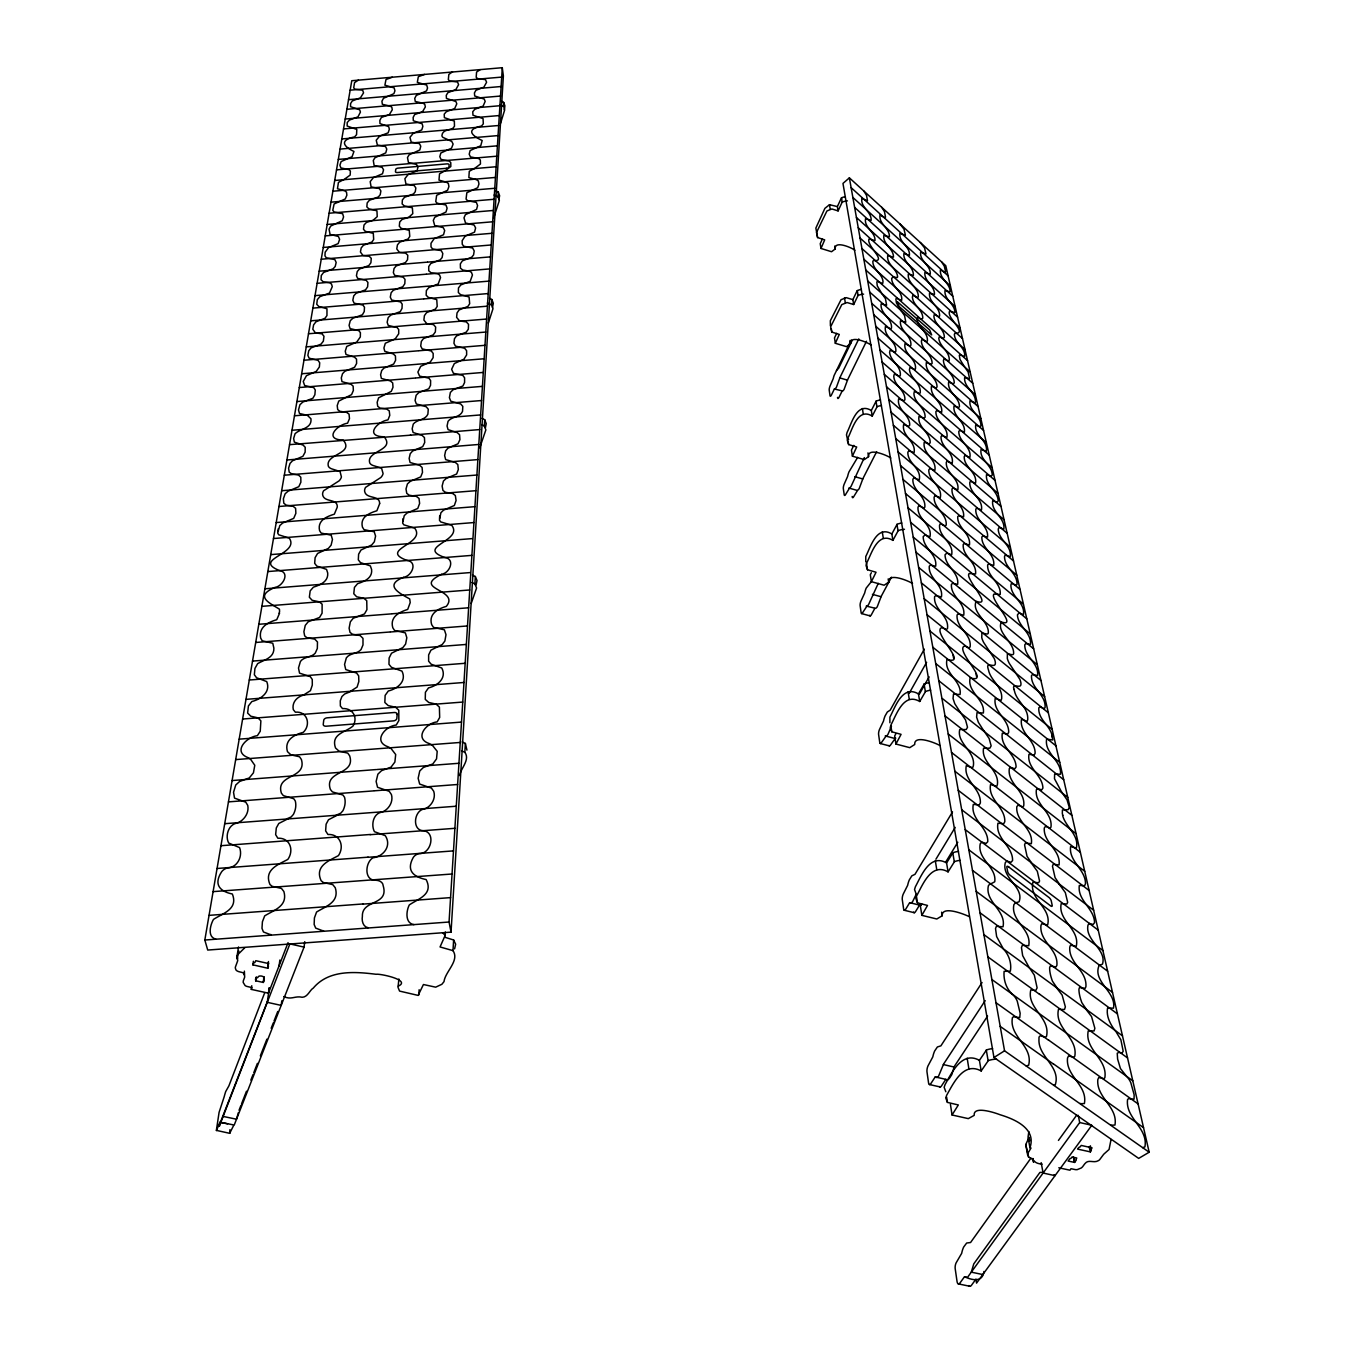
<?xml version="1.0" encoding="UTF-8"?>
<svg xmlns="http://www.w3.org/2000/svg" width="1354" height="1354" viewBox="0 0 1354 1354"><rect width="100%" height="100%" fill="white"/><g stroke="black" fill="none" stroke-linecap="round" stroke-linejoin="round"><path stroke-width="1.5" d="M402.747 521.578L402.984 518.751M398.888 978.976L398.025 987.371L399.582 991.094L418.132 995.41L423.43 984.527L435.683 987.168L441.878 984.29L444.027 981.599C445.094 971.732 459.869 960.68 452.981 950.643L453.624 939.998L444.586 937.171M459.514 775.588C460.749 768.31 470.38 759.746 464.828 752.299L465.37 743.448L462.154 741.924M471.209 603.461L476.591 587.991L474.899 583.98L475.339 576.516L472.411 575.044M479.722 447.852L485.866 429.878L484.343 426.019L484.715 419.757L482.024 418.318M488.337 323.081L492.991 308.678L491.57 304.955L491.891 299.539L489.403 298.151M493.601 218.079L499.355 200.443L498.035 196.855L498.306 192.133L495.987 190.796M500.54 123.4L504.653 110.029L503.671 102.413L501.488 101.11M451.034 932.144L503.383 75.926L502.283 67.7L351.769 80.715L204.826 940.031L207.721 950.051L451.034 932.144L449.054 922.023L502.283 67.7M452.981 950.643L440.05 946.954L445.111 935.529L445.331 931.975M418.758 995.072L419.148 989.723M439.695 515.806L439.525 518.65M277.892 531.547L278.315 528.703M845.37 196.685L844.101 196.939A16.045 13.912 -13.1 0 0 841.562 197.786L842.154 202.169L838.109 210.902L831.881 208.973L826.922 210.97L816.513 232.448L817.613 237.576L824.688 239.861L820.998 248.459L831.542 251.726L835.249 248.95C834.098 240.217 851.327 247.41 854.882 250.253M861.381 289.401L860.044 289.671A17.027 14.369 -11.8 0 0 857.353 290.551L858.03 295.494L853.68 304.515L847.062 302.534L841.799 304.599L830.645 326.788L831.796 332.068L839.294 334.421L835.333 343.29L846.521 346.658L850.464 343.781C849.94 334.743 867.135 342.223 871.282 345.101M379.645 503.383C379.628 494.87 366.46 499.321 364.7 491.604A15.165 8.699 -10.3 0 1 365.58 487.372L380.796 477.522A15.063 8.564 -10.4 0 0 383.08 473.528L381.557 468.162L373.095 465.505A10.409 5.873 -10.1 0 1 369.76 462.966C365.885 450.628 395.436 450.594 384.265 436.953A1.828 1.015 -10 0 0 383.639 436.767C364.311 436.293 377.089 421.568 387.972 419.892L389.766 415.356L389.241 410.871L386.702 409.077L379.966 408.028L377.715 406.302L377.157 402.341L378.595 397.839L391.289 391.374L392.998 387.261L392.677 382.894L390.443 380.982L381.371 378.409L380.592 374.736L381.71 370.522L383.893 368.153L393.675 364.04L395.605 360.249L395.419 355.882L393.286 353.936L384.739 351.278L383.927 347.995L385.315 343.256L395.233 338.872L398.702 333.778L398.702 329.53L396.993 327.448L388.243 325.451L387.142 322.235L388.209 317.547L390.747 315.127L400.276 311.623L402.02 308.39L402.172 304.108L400.547 301.942L391.628 300.029L390.29 297.135L391.137 292.735L393.337 290.247L402.832 286.726L404.812 283.714L405.032 279.415L403.289 277.282L394.573 275.268L393.354 272.645L394.048 268.481L396.147 265.976L405.489 262.507L407.537 259.714L407.808 255.263L405.675 253.181L399.362 252.335L396.773 248.967L397.433 244.905L399.599 242.248L408.096 238.981L409.771 236.425L409.263 230.366L401.207 228.335L399.295 226.253L399.718 222.022L402.087 219.433L408.705 217.3L412.801 213.644L412.361 207.805L404.186 205.808L402.138 203.929L402.375 199.952L404.491 197.329L413.478 193.944L415.255 191.743L415.847 188.003L414.29 185.583L405.929 183.924L404.88 178.694L407.96 174.734L417.066 170.807L418.014 166.83L416.524 164.443L408.468 162.615L407.486 157.589L409.026 154.915L419.825 149.955L420.755 146.215L419.452 143.626L411.227 142.119L409.957 137.346L413.292 133.251L421.754 129.95L422.854 126.362L422.16 123.789L413.325 120.726L413.139 117.476L414.595 114.616L422.533 111.705L425.342 106.949L424.817 104.41L423.125 103.259L415.255 101.482L414.747 98.385L416.253 95.457L426.578 90.853L427.542 87.993L426.713 85.082L417.337 82.357L418.318 76.721L424.547 74.419M1042.106 1164.118C1033.136 1163.323 1035.793 1160.31 1028.549 1157.01L1027.906 1153.236L1031.037 1148.023L1029.954 1147.769L1028.024 1137.123L1028.854 1131.521M881.437 405.489L879.998 405.777A18.262 14.86 -10.6 0 0 877.104 406.674L872.247 416.101C857.708 407.148 852.445 429.235 847.959 437.951L847.333 440.507L848.67 444.586L856.693 447.006L852.411 456.163L864.343 459.615L868.557 456.653C867.559 447.175 886.667 455.096 890.814 457.99M1029.954 1147.769C1036.572 1128.627 1014.958 1119.25 1000.047 1114.731C994.936 1112.717 972.967 1105.423 974.22 1115.357L968.296 1118.624L952.048 1114.985L958.327 1104.966L947.411 1102.393L945.735 1097.959L946.717 1095.149C953.521 1083.217 963.608 1061.333 981.176 1070.963L988.352 1060.554A25.252 16.299 -7.3 0 1 992.397 1059.539L996.476 1059.048M466.944 750.116L465.37 743.448M904.472 529.296L901.307 529.719A19.582 15.317 -9.7 0 0 898.193 530.65L892.912 540.381C877.714 531.174 871.604 553.566 866.729 562.926L866.052 565.566L867.474 569.763L876.038 572.251L871.384 581.678L884.145 585.216L888.698 582.152C887.801 572.285 908.009 580.612 912.528 583.489M1027.686 1155.182L1025.773 1144.519L1028.854 1137.817M227.557 1123.803L219.94 1122.229L234.225 1125.039L304.058 947.106L304.752 941.673M281.801 1000.792L281.192 1005.396L267.28 1002.332L269.277 987.98M279.059 965.994L279.872 960.02M244.363 971.106L244.668 977.029A14.183 9.512 6 0 1 244.448 977.791L243.331 980.77A20.885 13.997 5.4 0 0 243.195 982.445L245.108 985.577A10.595 7.092 5.6 0 0 246.716 986.372L251.895 987.591L251.302 989.385L268.447 993.176L269.192 987.828M263.235 982.445L264.148 979.873A8.31 5.568 5.5 0 0 263.59 979.01C266.196 976.031 257.768 974.575 257.751 977.622A3.944 2.64 5.5 0 0 256.718 977.943L255.432 979.128L255.855 980.804L263.235 982.445L263.979 977.097M263.421 982.361L264.182 977.013M267.974 965.233L268.532 963.54L255.788 960.697L254.89 962.423A5.738 3.876 5.6 0 0 254.129 962.762L253.283 963.608A20.259 13.675 5.3 0 0 252.843 964.827L267.821 968.245A19.498 13.151 5.7 0 0 268.194 967.365L268.43 966.197A4.248 2.86 5.5 0 0 267.974 965.233L268.464 961.526M267.821 968.245L268.566 962.897M960.037 860.298L958.209 860.602A23.12 16.113 -8 0 0 954.502 861.601L948.071 871.874C931.281 862.261 922.751 884.67 916.743 895.705L915.879 898.464L917.47 902.864L927.507 905.437L921.854 915.355L936.799 918.994L942.215 915.761C941.589 905.301 963.98 914.018 969.362 916.692M255.652 980.685L256.177 977.131M255.855 980.804L256.38 977.249M229.926 1129.693L229.689 1133.315L233.514 1125.716M251.302 989.385L251.776 985.729M252.978 964.945L253.367 961.272M243.822 974.677C245.057 971.038 235.918 973.289 235.461 968.533A9.309 6.262 5.8 0 1 235.342 967.213L237.576 961.069A9.884 6.668 6.1 0 0 237.729 960.308L236.713 958.023L238.541 946.954M987.591 1016.075L954.282 1066.478L951.811 1074.585L949.103 1078.833M985.204 1000.64L943.62 1064.024L938.457 1076.413A11.323 4.299 -79 0 1 936.308 1077.446L935.208 1076.938L930.841 1083.606A4.451 1.676 -79.1 0 1 928.59 1083.149L926.965 1071.759A5.111 1.929 -79 0 1 928.489 1064.989L932.821 1056.848A11.323 4.282 -78.9 0 1 934.683 1050.958L937.391 1046.964L940.878 1045.863L982.056 982.547M878.255 583.354L868.625 604.476A8.936 2.81 -74.6 0 1 867.017 606L862.82 612.38A3.503 1.1 -74.7 0 1 861.161 612.922L860.112 605.577A4.045 1.269 -74.6 0 1 861.347 600.262L864.715 592.917A8.936 2.793 -74.5 0 1 866.205 588.093L870.893 582.203M891.474 577.176L881.268 596.234L877.223 606.829A8.919 2.843 -74.6 0 1 875.598 608.352L866.238 606.067M876.664 451.661L862.972 478.487L859.198 488.591A8.395 2.488 -73.7 0 1 857.708 490.182L853.815 496.495A3.283 0.982 -73.8 0 1 852.275 497.206L852.157 496.461M864.326 457.601L851.124 486.272A8.395 2.471 -73.8 0 1 849.652 487.88L845.776 494.21A3.283 0.965 -73.9 0 1 844.236 494.921L843.305 488.456A3.808 1.117 -73.8 0 1 844.49 483.496L847.621 476.422A8.412 2.454 -73.7 0 1 848.992 471.869L857.657 457.364M866.509 341.225L847.638 379.729L844.101 389.377A7.955 2.217 -73.2 0 1 842.713 391.018L834.369 389.004L831.458 394.979A3.114 0.863 -73.3 0 1 830.036 395.842L829.207 390.054A3.605 0.982 -73.2 0 1 830.307 385.399L833.252 378.578A7.989 2.2 -73.2 0 1 834.098 375.532L851.243 340.074M858.791 338.906L839.988 377.461L836.467 387.126A7.955 2.2 -73.2 0 1 835.079 388.767L834.419 389.004M1111.059 1139.425L1109.061 1149.478L1104.102 1153.896A9.038 5.585 -8.5 0 0 1103.527 1154.505L1099.617 1159.735A8.547 5.298 -8.3 0 1 1098.399 1160.632C1093.778 1163.509 1088.514 1158.973 1084.994 1163.577A12.981 8.006 -8.2 0 0 1084.469 1164.203L1082.591 1166.759A19.244 11.932 -7.9 0 1 1081.203 1168.011L1077.209 1169.636A9.732 6.025 -8 0 1 1075.465 1169.636L1071.014 1168.722L1069.948 1170.194L1058.777 1167.791M238.372 1112.649L236.51 1119.216L223.139 1116.424M891.474 726.269L887.869 734.579A9.546 3.199 -75.6 0 1 886.125 736.001L881.589 742.398A3.74 1.252 -75.7 0 1 879.778 742.703L878.577 734.325A4.316 1.439 -75.6 0 1 879.897 728.621L883.519 721.022A9.563 3.199 -75.5 0 1 885.11 715.894L887.344 712.001L890.204 710.139L924.325 649.141M504.179 109.725L504.907 105.866L503.671 102.413M498.864 199.715L499.626 195.721L498.306 192.133M916.167 894.368L912.596 901.679A10.392 3.724 -77.2 0 1 910.667 902.932L909.719 902.678L920.534 905.352A10.375 3.774 -77.2 0 0 921.092 905.217M492.501 307.409L493.313 303.262L491.891 299.539M983.935 1271.491C982.581 1282.712 972.172 1280.258 964.488 1276.737L959.986 1282.966A5.687 2.234 -81.5 0 1 957.092 1281.815L955.162 1268.444A4.874 1.913 -81.3 0 1 956.584 1262.063L961.678 1253.33A12.491 4.942 -81.2 0 1 963.693 1247L966.671 1243.023L970.564 1242.515L1030.919 1158.144M485.375 427.915L486.238 423.616L484.715 419.757M476.083 584.979L477.014 580.511L475.339 576.516M237.542 954.993L237.661 958.971M238.541 952.268L238.964 951.151M264.707 992.736L228.894 1085.874L225.695 1091.578A13.388 1.439 -76.4 0 0 224.121 1096.977L219.094 1112.311L216.369 1130.387L229.689 1133.315M268.447 993.176L288.063 942.638M454.589 948.883L455.655 944.195L453.624 939.998M239.032 1110.263L240.944 1105.389M241.571 1103.764L246.496 1091.206M250.845 1080.12L253.029 1074.568M253.757 1072.706L257.412 1063.364M260.34 1055.883L266.907 1039.161M271.172 1028.295L273.288 1022.896M273.999 1021.085L277.739 1011.506M279.567 613.193L276.741 619.692C268.21 622.265 258.445 627.004 260.662 638.056L262.236 640.797L272.763 643.235L273.88 648.16C274.151 658.061 264.233 659.736 257.649 663.629L254.941 668.436L254.349 674.749L256.583 677.762L266.738 681.587C271.003 692.216 260.763 699.29 251.844 701.541L248.408 705.959L247.63 713.067L250.795 716.215L257.92 717.84L260.882 720.836L260.239 731.245L257.345 735.713C246.885 736.745 232.431 751.335 247.613 757.478A20.276 13.049 -15.3 0 1 250.608 759.306L254.772 765.264L253.435 772.829L249.305 777.924L239.641 781.461L235.765 784.965L233.531 792.293L234.513 798.115L245.785 802.194L247.748 805.393C249.356 813.026 243.957 820.558 237.018 823.147M236.713 958.023L238.067 954.35L244.854 947.682M820.998 248.459L820.236 243.669L822.284 239.235M838.109 210.902L837.381 206.587L841.426 197.87M835.333 343.29L834.487 337.941L836.687 333.355M853.68 304.515L852.868 299.64L857.2 290.636M852.055 340.616L838.617 368.305L836.501 370.437M842.036 391.255L839.057 397.23A3.114 0.863 -73.3 0 1 837.635 398.076L837.517 397.399M852.411 456.163L851.446 450.087L853.832 445.364M872.247 416.101L871.316 410.516L876.156 401.106A18.211 14.843 -10.6 0 1 879.051 400.209L880.489 399.938M871.384 581.678L870.3 574.756L871.367 572.742M892.912 540.381L891.846 533.967L897.11 524.252A19.515 15.3 -9.7 0 1 900.207 523.321L901.747 523.033M874.802 608.42L871.384 614.733A3.503 1.117 -74.7 0 1 869.708 615.258M909.109 693.434L926.61 662.326M939.794 745.462C934.954 742.686 913.848 734.41 914.729 744.497L909.77 747.662L895.942 744.04L894.672 735.95L895.84 733.868M895.942 744.04L901.07 734.342L891.795 731.803L890.289 727.487L891.05 724.762C896.45 714.573 903.71 692.046 919.721 701.49L918.452 693.908L924.274 683.888A21.224 15.757 -8.8 0 1 927.659 682.924L929.335 682.619M895.773 738.167A9.546 3.233 -75.6 0 1 895.265 738.387L890.712 744.768A3.74 1.269 -75.7 0 1 889.003 745.479M919.332 694.162L929.132 676.865M919.721 701.49L925.561 691.454A21.309 15.774 -8.8 0 1 928.962 690.489L930.638 690.185M952.505 811.909L914.982 874.329L911.834 875.852L909.363 879.812A10.392 3.724 -77.1 0 0 907.654 885.313L903.677 893.217A4.705 1.676 -77.2 0 0 902.255 899.445L903.66 909.245A4.079 1.456 -77.3 0 0 905.674 909.262L909.651 902.678M935.919 859.231L955.196 827.396M919.518 905.098L915.524 911.665A4.062 1.472 -77.3 0 1 913.628 912.105M945.904 861.736L957.786 842.256M921.854 915.355L920.381 905.894L921.668 903.778M948.071 871.874L946.581 862.938L952.996 852.681A23.018 16.096 -8.1 0 1 956.669 851.683L958.497 851.378M948.274 1079.493A11.306 4.35 -79.1 0 1 946.937 1079.866L945.82 1079.358L941.436 1086.01A4.434 1.692 -79.2 0 1 939.541 1086.534M981.176 1070.963L979.416 1060.334L986.541 1049.909A25.134 16.282 -7.4 0 1 990.569 1048.893L992.567 1048.571M1091.138 1149.428L1092.069 1147.853L1081.254 1145.433L1080.137 1146.872A3.91 2.437 -8.2 0 0 1079.003 1147.397L1078.122 1148.327A17.89 11.103 -8.3 0 0 1077.598 1149.106L1090.359 1151.882A18.685 11.644 -8.1 0 0 1091.138 1150.849L1091.324 1149.935A5.281 3.283 -8.2 0 0 1091.138 1149.428L1090.342 1145.772M1058.439 1140.423L1076.65 1115.188M1078.224 1115.307L1079.697 1122.534L967.585 1277.262L964.573 1276.856M398.313 986.101C411.65 980.008 379.154 973.391 376.158 974.288C354.545 971.563 328.683 969.684 313.248 988.132C309.491 990.079 307.24 999.134 299.877 996.916C293.784 996.561 290.721 999.794 283.748 996.561M849.381 177.848L842.967 183.416L993.954 1057.508L1138.68 1158.398L1149.174 1152.22L945.769 265.706L849.381 177.848L1004.55 1050.806L1149.174 1152.22M993.954 1057.508L1004.55 1050.806M842.154 202.169L842.306 202.084A16.079 13.929 -13 0 1 844.845 201.255L847.418 200.866M858.03 295.494L858.182 295.409A17.077 14.386 -11.7 0 1 860.873 294.529L863.615 294.14M441.421 574.35C410.922 589.447 460.495 589.261 446.312 606.372C437.901 608.843 428.406 613.87 431.689 624.668L433.534 627.393L444.4 629.813L445.991 634.721L444.874 641.034L442.233 644.504L430.944 650.14L428.643 654.913L428.626 661.209L431.147 664.205L441.776 668.013C447.108 678.168 437.393 685.801 428.507 687.883L425.41 692.283L425.258 699.375L428.761 702.489L436.123 704.114L439.39 707.093L439.678 717.451L437.156 721.902C426.155 722.85 413.698 738.353 429.252 743.583A20.107 13.286 -11.7 0 1 432.468 745.394L437.207 751.335L436.547 758.866L432.823 763.944L423.362 767.481L419.757 770.968L418.149 778.279L419.672 784.068L431.452 788.113L433.72 791.295C436.09 798.555 431.3 806.476 424.462 808.998M403.509 577.346C382.894 585.453 400.852 593.932 409.737 598.959L410.211 602.581L407.723 609.402C399.345 612.143 389.715 616.781 392.778 627.714L394.556 630.456L405.354 632.877L406.826 637.768L405.591 644.098L402.883 647.567L391.526 653.22L389.123 657.993L388.97 664.289L391.424 667.285L401.952 671.11C407.046 681.367 397.196 688.864 388.31 690.997L385.128 695.397L384.841 702.489L388.26 705.62L395.571 707.245L398.77 710.207L398.838 720.582L396.231 725.05C385.365 726.015 372.435 741.315 387.921 746.748A20.141 13.235 -12.6 0 1 391.086 748.559L395.69 754.516L394.877 762.048L391.052 767.126L381.54 770.663L377.884 774.166L376.124 781.461L377.529 787.266L389.207 791.311L391.408 794.51C393.608 801.856 388.666 809.675 381.811 812.214M274.777 587.518C253.621 596.488 270.377 603.309 279.466 609.215L279.567 611.483A13.862 8.327 -13 0 1 279.009 613.244M441.709 574.231C449.85 573.03 455.519 558.999 444.789 557.459M403.797 577.227C411.836 576.059 417.963 562.113 407.215 560.421M275.082 587.382C282.732 586.333 290.416 572.657 279.618 570.542M837.381 206.587L829.494 204.691L824.891 208.364L815.853 228.098L817.613 237.576M852.868 299.64L846.284 297.66L841.02 299.725L830.341 320.729L830.408 325.857M871.316 410.516C856.811 401.596 851.581 423.667 847.113 432.349L846.487 434.888L848.67 444.586M350.635 691.234L357.101 687.07L358.844 681.519L358.675 675.866L356.644 673.073L345.744 669.553L344.559 664.442L346.319 657.926C349.907 652.848 357.117 654.185 361.044 649.565L362.99 644.927L362.99 638.394L360.198 635.568L352.395 634.214L350.009 632.352L349.112 628.188L350.331 621.841L353.208 618.287L364.497 613.937L366.917 609.672L366.748 600.685L363.854 598.299L356.677 596.792L353.783 593.746L354.443 587.399L357.574 583.676C364.209 581.526 372.604 578.192 371.605 569.526L370.353 565.904L360.486 562.621L358.302 559.845L358.624 554.192L360.993 550.012L371.741 544.934L374.347 541.769L375.583 536.066L374.212 531.767L364.04 529.634L362.449 527.163C359.842 517.008 369.287 513.115 376.886 510.763L379.154 504.957A17.822 10.29 -10.7 0 0 379.662 503.383M891.846 533.967C876.681 524.777 870.605 547.151 865.765 556.477L865.781 561.927M351.6 691.183L344.661 693.993L341.936 696.515L340.277 700.813L340.362 705.993L342.494 708.582C352.412 707.888 358.268 717.095 353.089 725.913C345.964 732.429 330.545 733.529 335.521 747.983L339.075 751.199L347.741 753.095L349.654 755.803C356.017 775.436 323.741 770.037 330.393 789.45L332.424 791.904L342.985 795.035L344.542 797.286A37.489 24.914 -14.4 0 1 342.951 810.691L340.768 813.179L335.995 815.277M304.853 694.805C297.762 696.058 291.618 701.931 293.293 709.631L295.375 712.204C307.273 710.918 311.268 724.762 303.279 732.345C294.207 734.697 284.052 740.063 287.471 751.656L290.958 754.872L299.539 756.768L301.383 759.476C307.24 779.227 275.251 773.676 281.395 793.173L283.358 795.627L293.801 798.758L295.307 801.009A37.607 24.778 -15.4 0 1 293.395 814.431L291.161 816.936L286.489 818.984M381.236 812.248C373.01 813.991 371.013 825.145 374.415 831.661L385.298 835.689C391.983 845.895 383.436 856.54 372.892 857.827C364.971 862.616 363.904 881.014 376.006 880.252A9.461 6.584 -14.1 0 1 383.165 885.668C389.275 906.029 361.738 899.158 362.381 916.336C361.569 920.754 363.007 926.881 368.068 927.727M918.452 693.908C902.475 684.464 895.265 707.008 889.916 717.146L889.883 722.748M423.904 809.032C413.985 810.64 411.768 830.425 423.311 830.696C436.394 832.118 431.08 854.56 418.843 853.595A8.581 5.941 -12.7 0 0 413.055 857.827C405.625 871.553 414.899 877.206 426.138 879.558C433.788 894.503 418.166 898.853 409.314 904.912C406.149 910.971 404.931 923.259 413.935 924.613M236.459 823.181C228.217 824.941 224.984 836.349 228.724 843.068L239.573 847.587C242.941 856.337 237.458 867.559 227.472 867.914A8.666 5.822 -16.8 0 0 221.379 872.162C213.12 885.194 220.804 891.66 232.346 893.995C238.49 909.363 222.631 913.341 213.475 919.417C210.276 924.985 207.128 936.968 215.777 939.101M946.581 862.938C929.843 853.342 921.363 875.75 915.389 886.752L914.542 889.51L916.116 893.911M444.01 171.366L439.525 173.82L438.984 180.116L446.346 182.164L448.326 183.433L448.919 186.513L447.582 190.271L436.648 195.281L435.751 201.644L437.274 203.252L445.957 204.996L447.108 208.177L446.008 212.003L434.752 217.283L433.297 220.431L434.702 225.593L443.283 227.658L444.687 230.535L443.52 234.75L434.059 238.778L430.995 243.297L431.012 246.902L432.485 248.848L441.319 250.676L442.809 253.553L442.115 257.565L440.185 259.85L430.809 263.505L428.727 266.518L428.744 270.8L431.029 272.713L437.494 273.762L439.593 274.98L440.558 277.621L438.205 283.951L428.71 287.64L426.375 290.585L426.138 295.189L428.321 297.355L436.75 299.64L437.207 306.41L435.413 309.101L426.544 312.639L424.411 315.651L423.887 320.052L426.781 323.623L433.5 324.605L435.666 327.059L435.345 331.95L433.178 334.895L423.43 338.635L421.314 341.445L420.722 346.032L422.126 348.841L431.334 351.024L433.195 353.462L433.128 357.659L430.318 361.992L420.722 366.308L417.878 372.079L419.571 376.09L428.913 378.172L430.623 380.576L430.538 385.298L428.744 388.818L418.843 392.575L416.135 395.266L415.086 400.462L416.338 403.983L426.222 406.759L428.27 409.213L427.881 414.189C425.139 420.349 417.049 419.283 413.258 424.124L412.158 428.863L413.105 432.485L422.143 435.429L424.445 437.596L424.716 442.47L422.719 446.634L412.547 451.068L410.228 453.708L409.145 458.447L410.059 462.476L419.689 465.302L422.093 467.452L422.499 472.394L420.722 476.896L410.228 481.381L407.419 483.937L406.014 488.963L406.742 493.33L409.23 495.226L416.338 496.393L419.012 498.424L419.622 503.434L417.777 508.444L406.928 513.098L404.237 515.671L402.629 523.067L403.814 524.81L414.713 528.162C426.645 543.885 378.138 549.656 406.826 560.353M473.731 168.827L469.279 171.298L468.856 177.577L476.303 179.625L478.3 180.877L478.961 183.975L477.691 187.715L466.825 192.725L466.064 199.089L467.621 200.697L476.371 202.423L477.59 205.588L476.557 209.43L465.37 214.694L463.999 217.842L465.505 222.987L474.154 225.069L475.609 227.929L474.543 232.143L465.133 236.155L462.154 240.69L462.256 244.279L463.762 246.225L472.648 248.053L474.205 250.93L473.578 254.924L471.7 257.209L462.374 260.865L460.343 263.861L460.445 268.143L462.797 270.055L469.296 271.105L471.412 272.323L472.444 274.964L470.21 281.293L460.766 284.966L458.481 287.911L458.346 292.515L460.563 294.664L469.076 296.949L469.686 303.719L467.925 306.41L459.108 309.948L457.026 312.96L456.603 317.344L459.565 320.915L466.318 321.897L468.552 324.334L468.332 329.225L466.199 332.17L456.518 335.91L454.453 338.703L453.945 343.29L455.418 346.099L464.693 348.283L466.605 350.72L466.639 354.9L463.897 359.233L454.352 363.532L451.627 369.303L453.421 373.315L462.814 375.397L464.591 377.8L464.591 382.505L462.882 386.025L453.015 389.783L450.357 392.457L449.41 397.67L450.747 401.173L460.698 403.949L462.814 406.403L462.526 411.379C459.886 417.54 451.779 416.44 448.056 421.297L447.057 426.019L448.072 429.641L457.212 432.586L459.565 434.752L459.92 439.627L458.024 443.773L447.903 448.208L445.635 450.848L444.637 455.57L445.652 459.598L455.35 462.425L457.821 464.574L458.329 469.516L456.637 474.002L446.194 478.487L443.435 481.042L442.132 486.052L442.944 490.436L445.483 492.314L452.625 493.482L455.35 495.513L456.078 500.506L454.335 505.516L443.537 510.17L440.896 512.743L439.424 520.122L440.659 521.882L451.661 525.217C463.914 540.872 415.39 546.83 444.4 557.374M343.053 179.947L338.432 182.401L337.468 188.731L344.627 190.796L346.489 192.065L346.878 195.162L345.287 198.936L334.099 203.963L332.779 210.361L334.167 211.969L342.664 213.712L343.577 216.911L342.223 220.77L330.698 226.05L329.039 229.215L330.071 234.394L338.432 236.493L339.617 239.37L338.178 243.602L328.531 247.647L325.163 252.182L324.943 255.804L326.263 257.751L334.895 259.613L336.164 262.49L335.2 266.501L333.135 268.803L323.572 272.476L321.304 275.488L321.033 279.787L323.166 281.717L329.513 282.766L331.493 284.002L332.272 286.659L329.496 293.023L319.832 296.712L317.31 299.657L316.751 304.295L318.765 306.461L326.974 308.763L326.957 315.567L324.994 318.275L315.956 321.812L313.62 324.842L312.808 329.259L315.414 332.847L322.015 333.829L323.995 336.283L323.335 341.208L320.983 344.17L311.065 347.91L308.763 350.72L307.866 355.323L309.067 358.15L318.038 360.35L319.713 362.804L319.358 367.002L316.261 371.368L306.461 375.684L303.245 381.473L304.65 385.518L313.756 387.599L315.279 390.02L314.873 394.759L312.859 398.296L302.771 402.07L299.911 404.761L298.506 409.991L299.505 413.512L307.375 415.323L310.963 418.775C312.097 428.609 300.165 428.626 295.054 433.737L293.649 438.476L294.326 442.115L303.076 445.077L305.209 447.26L305.141 452.168L302.873 456.332L292.481 460.783L290.01 463.423L288.588 468.179L289.231 472.224L291.753 473.883L298.574 475.085L300.808 477.234L300.876 482.193L298.794 486.695L288.08 491.197L285.135 493.77L283.392 498.814L283.798 503.197L286.134 505.11L293.09 506.278L295.612 508.309L295.866 513.335L293.7 518.379L282.614 523.033L279.787 525.606L277.672 533.036L278.721 534.796L289.282 538.164C300.199 554.108 251.658 559.27 279.246 570.457M979.416 1060.334C961.882 1050.687 951.879 1072.605 945.109 1084.503L944.144 1087.296L945.82 1091.747M1074.619 1162.409L1076.328 1160.039A3.639 2.251 -8 0 0 1075.939 1159.447L1076.785 1158.025L1072.08 1156.976L1070.997 1158.296A7.65 4.739 -8 0 0 1069.778 1158.838L1068.12 1161.038L1074.619 1162.409L1073.553 1157.078M474.154 168.793L480.467 164.003L480.332 160.043L478.707 158.536L470.447 156.895L469.195 154.204L470.126 150.565L480.755 145.724L482.176 140.511C471.717 135.586 465.353 129.544 481.533 126.007L483.31 123.823L483.056 118.61L472.986 115.225L472.749 111.739L474.746 109.335L483.141 106.069L485.172 101.381L484.241 99.096L474.695 95.982L474.425 92.918L475.914 90.312L483.886 87.164L486.594 82.255L485.477 79.632L477.59 78.583L476.185 77.263L476.574 72.067L480.23 69.613M444.434 171.332L450.831 166.542L450.764 162.565L449.189 161.058L440.964 159.383L439.813 156.658L440.829 153.019L451.508 148.195L453.116 144.066L451.779 141.459L442.944 137.38A9.664 4.485 -7.8 0 1 441.929 135.518C442.335 129.95 448.851 130.221 452.693 128.461L454.487 126.26L454.335 121.065L444.383 117.663L444.214 114.176L446.261 111.773L454.69 108.506L456.789 103.818L455.926 101.533L446.448 98.419L446.261 95.339L447.802 92.732L455.824 89.584L458.6 84.659L457.55 82.035L449.697 80.986L448.326 79.666L448.834 74.47L452.033 72.151A6.618 2.945 -7.6 0 1 452.524 71.999M343.476 179.913L350.161 175.089L350.381 171.095L348.909 169.588L340.886 167.93L339.888 165.222L341.14 161.566L352.074 156.709L353.953 151.462C342.731 146.164 339.736 139.97 354.63 136.872L356.559 134.672L356.796 129.442L347.149 126.024L347.216 122.52L349.4 120.1L357.998 116.833L360.418 112.111L359.724 109.809L350.551 106.678L350.568 103.598L352.26 100.975L360.435 97.81L363.549 92.867L362.669 90.227L354.985 89.178L353.699 87.841L354.562 82.611L358.404 80.14M303.77 694.89L310.438 690.675L312.3 685.124L312.266 679.471L310.32 676.661L299.539 673.141L298.489 668.013L300.402 661.497C304.041 656.436 311.268 657.739 315.262 653.136L317.327 648.498L317.479 641.965L314.754 639.122L307.003 637.768L304.667 635.889L303.888 631.743L305.259 625.362L308.187 621.808L319.561 617.458L322.083 613.193L322.117 604.189L319.29 601.819L312.165 600.296L309.355 597.249L310.168 590.886L313.383 587.179C320.052 584.996 328.463 581.695 327.702 573.013L326.534 569.374L316.785 566.074L314.67 563.315L315.11 557.645L317.581 553.464L328.413 548.37L331.087 545.205L332.458 539.501L331.205 535.202L321.101 533.053L319.578 530.599C317.242 520.376 326.72 516.551 334.353 514.165L336.757 508.359A17.856 10.257 -11.3 0 0 337.298 506.768C337.451 498.272 324.266 502.689 322.675 494.972A15.182 8.666 -11 0 1 323.64 490.74L339.042 480.89A15.08 8.53 -11 0 0 341.411 476.896L340.04 471.514L331.662 468.839A10.409 5.856 -10.8 0 1 328.396 466.301C324.825 453.861 354.257 454.064 343.476 440.253A1.828 1.015 -10.6 0 0 342.85 440.067C323.42 439.508 336.943 424.767 347.572 423.193L349.484 418.623L349.044 414.138L346.556 412.344L339.871 411.294L337.688 409.568L337.214 405.591L338.754 401.089L351.566 394.623L353.36 390.511L353.14 386.127L350.974 384.214L341.97 381.642L341.293 377.952L342.511 373.738L344.745 371.368L354.579 367.256L356.61 363.464L356.525 359.098L354.443 357.134L345.981 354.477L345.253 351.177L346.759 346.438L356.745 342.054L360.316 336.96L360.418 332.695L358.759 330.596L350.094 328.616L349.078 325.383L350.263 320.695L352.835 318.275L362.415 314.771L364.243 311.538L364.48 307.24L362.923 305.073L354.071 303.161L352.819 300.25L353.749 295.849L356 293.361L365.563 289.824L367.611 286.811L367.933 282.512L366.24 280.363L357.608 278.349L356.44 275.725L357.236 271.562L359.402 269.057L368.796 265.57L370.894 262.778L371.267 258.326L369.202 256.245L362.906 255.398L360.418 252.013L361.179 247.951L363.397 245.294L371.944 242.011L373.67 239.455L373.315 233.379L365.343 231.348L363.481 229.266L364.006 225.035L366.409 222.428L373.078 220.296L377.241 216.64L376.937 210.801L368.83 208.804L366.849 206.908L367.171 202.931L369.354 200.307L378.375 196.922L380.22 194.705L380.88 190.965L379.391 188.544L371.098 186.869L370.184 181.639L373.332 177.679L382.522 173.752L383.554 169.775L382.133 167.371L374.144 165.526L373.281 160.517L374.872 157.826L385.772 152.867L386.77 149.126L385.551 146.537L377.377 145.013L376.226 140.224L379.645 136.128L388.158 132.827L389.343 129.239L388.716 126.667L379.966 123.586L379.865 120.337L381.388 117.46L389.377 114.565L392.288 109.792L391.831 107.254L390.155 106.086L382.353 104.309L381.93 101.211L383.504 98.283L393.896 93.663L394.928 90.803L394.166 87.892L384.891 85.167L385.992 79.514L392.271 77.212M220.194 1122.94L267.364 1001.621M216.437 1130.573L219.94 1122.229L219.331 1126.257L289.874 943.907L304.058 947.106M885.228 735.933L894.368 738.336M350.144 90.176L501.691 77.093M446.498 168.302L397.67 172.533A2.353 1.117 -8.5 0 1 395.453 171.653L395.723 169.453A2.353 1.117 -8.5 0 1 397.958 168.133L447.074 163.868A2.353 1.117 -7.9 0 1 449.122 164.816L448.936 166.88A2.353 1.117 -7.9 0 1 446.498 168.302M348.52 99.671L501.098 86.521M346.878 109.285L500.506 96.049M345.202 119.034L499.914 105.73M343.527 128.918L499.304 115.547M341.8 138.937L498.678 125.499M340.074 149.092L498.052 135.586M338.314 159.417L497.409 145.826M336.52 169.859L496.766 156.201M334.709 180.471L496.106 166.745M332.864 191.219L495.446 177.442M331.002 202.169L494.769 188.274M329.107 213.221L494.075 199.275M327.177 224.459L493.381 210.462M325.231 235.884L492.67 221.785M323.251 247.46L491.959 233.294M321.236 259.24L491.231 244.972M319.189 271.189L427.424 262.134M427.712 262.117L490.486 256.871M317.124 283.308L426.188 274.202M426.476 274.185L489.742 268.904M315.008 295.629L424.885 286.473M425.258 286.439L488.98 281.124M312.876 308.12L423.582 298.912M424.022 298.895L488.202 293.564M310.709 320.83L422.279 311.572M422.719 311.538L487.423 306.173M308.492 333.761L420.891 324.452M421.449 324.435L486.611 319.036M306.258 346.878L419.52 337.535M420.112 337.484L485.815 332.052M303.973 360.232L418.115 350.821M418.792 350.771L484.986 345.321M301.654 373.772L416.677 364.328M417.421 364.243L484.14 358.759M299.302 387.532L415.272 378.037M416.05 377.952L483.293 372.435M296.898 401.546L482.43 386.364M294.478 415.78L481.533 400.53M291.99 430.267L480.653 414.916M289.536 444.654L410.77 435.159M410.279 435.209L479.739 429.573M286.913 459.988L478.808 444.467M284.306 475.203L477.86 459.598M281.649 490.723L476.896 475.034M278.958 506.481L475.931 490.69M276.216 522.559L474.932 506.667M273.474 538.537L473.934 522.559M270.732 554.615L472.174 538.604M267.838 571.557L471.886 555.377M264.893 588.787L470.041 572.59M261.881 606.338L469.736 589.972M258.817 624.279L391.644 613.853M392.288 613.768L468.636 607.777M255.703 642.473L389.817 631.996M390.46 631.979L467.502 625.954M252.521 661.091L466.351 644.436M249.288 680.013L465.167 663.291M245.988 699.358L463.982 682.484M242.62 719.025L462.746 702.066M239.184 739.149L461.511 722.088M235.681 759.594L460.242 742.449M232.093 780.547L375.904 769.597M376.615 769.546L458.938 763.284M228.454 801.873L373.738 790.871M374.449 790.804L457.618 784.491M224.73 823.689L456.264 806.222M220.956 845.708L370.437 834.47M370.082 834.69L454.893 828.309M217.063 868.473L368.136 857.167M367.763 857.302L453.488 850.887M213.103 891.626L452.033 874.007M209.041 915.355L363.329 903.93M363.041 904.117L450.577 897.617M204.826 940.031L449.054 922.023M1053.801 1085.113L1055.274 1084.859C1061.079 1066.495 1037.79 1056.797 1038.975 1039.06A9.038 3.605 57.3 0 1 1042.478 1036.385L1045.745 1037.147L1046.54 1036.267C1050.636 1017.413 1026.417 1008.341 1030.8 989.859L1035.742 990.553L1037.113 987.861L1034.338 975.134L1029.971 968.601M323.454 930.773L323.572 930.79A48.964 34.764 -16.8 0 0 322.1 930.536L315.702 928.099L314.145 924.477L314.416 917.944L316.565 912.037C325.519 906.368 339.82 902.39 335.25 887.716L332.762 884.619L323.386 882.52L321.118 880.709C314.466 866.137 328.802 860.755 338.432 855.626C344.796 846.199 339.922 833.776 327.939 834.487L325.62 830.865L326.111 824.197L328.497 819.745L337.4 815.159A8.835 5.907 -14 0 0 337.891 814.956M271.24 934.649L271.105 934.649A49.15 34.544 -18 0 0 269.768 934.395L263.438 931.958L261.982 928.336L262.405 921.786L264.69 915.879C273.745 910.159 288.08 906.317 283.883 891.541L281.48 888.444L272.188 886.328L269.971 884.517C263.692 869.81 278.145 864.58 287.827 859.418C294.343 850.194 289.959 837.534 277.858 838.244L275.641 834.639L276.301 827.954L278.772 823.486L287.759 818.899A8.852 5.873 -15 0 0 288.25 818.713M1056.712 774.116L1054.631 774.183L1054.495 778.736L1061.654 792.09M958.277 1283.88L969.718 1286.249M982.818 1274.554L971.292 1272.151L973.78 1263.874L1039.923 1172.412L1042.969 1172.344M979.247 712.729L976.996 712.678L976.606 717.146L978.367 722.308L983.681 730.601M935.208 1076.938L945.82 1079.358M929.504 1084.554L940.099 1086.94M1079.697 1122.534L1091.815 1125.276L976.556 1283.118L975.963 1279.124L971.427 1285.335A5.67 2.268 -81.5 0 1 968.99 1285.572M943.332 1064.566L953.995 1067.003M955.822 694.162L953.504 694.077L953.047 698.512L954.756 703.674L960.088 712.001M904.201 910.243L914.305 912.714M880.269 743.515L889.375 745.885M1142.725 1147.667L1144.925 1146.855C1148.26 1127.696 1125.225 1118.489 1127.543 1099.634L1128.441 1098.686L1134.06 1099.16L1134.144 1094.76L1130.827 1082.76A8.073 3.063 57.7 0 0 1126.816 1076.65L1120.452 1068.56L1117.609 1059.065L1117.236 1053.26L1118.912 1052.329L1121.924 1053.158L1123.194 1051.279L1120.875 1039.787L1115.73 1031.223M861.601 613.582L870.165 615.918M461.612 750.776L464.828 752.299M872.433 594.355L881.031 596.725M848.89 488.049L856.947 490.351M854.696 476.642L862.769 478.961M471.954 582.491L474.899 583.98M487.338 303.059L491.57 304.955M839.802 377.901L847.452 380.169M1026.129 1065.903L1028.651 1065.226C1033.44 1045.897 1008.764 1036.69 1012.437 1017.633L1013.503 1016.769L1019.765 1017.565L1020.154 1013.232L1017.277 1001.215A8.242 3.317 56.8 0 0 1013.215 994.97C1006.344 989.368 1003.297 979.974 1004.109 971.343L1010.338 971.19C1011.793 963.811 1009.136 955.162 1003.94 949.594M494.092 195.027L498.035 196.855M481.635 424.581L484.343 426.019M499.728 104.8L503.434 106.56M1054.157 1174.713L1055.02 1175.661L1043.105 1173.038L1041.175 1162.646M979.551 712.83L983.359 713.016C985.475 699.663 966.807 691.911 970.141 677.897C991.077 683.821 958.023 653.525 963.337 646.806L964.691 645.943L968.872 647.821L970.124 647.009C971.85 633.841 955.873 627.951 957.075 614.953L958.243 613.87L963.743 615.224C965.724 602.615 950.576 596.742 951.405 584.471L952.522 583.32L957.667 584.353C959.292 572.302 945.041 566.429 945.041 554.734L946.937 553.041L951.659 554.818C954.045 542.599 938.83 537.25 939.524 525.335L940.251 523.727L945.278 525.894L946.209 525.064C947.123 513.758 933.752 508.444 934.091 497.307L934.903 495.733L940.285 497.713C942.875 486.306 928.37 481.025 928.793 469.973L929.809 468.552L934.869 470.413C936.951 459.057 922.176 453.607 924.223 442.25L929.149 443.875L930.198 442.724C930.469 432.248 917.081 427.305 918.96 416.423L923.97 418.132L925.12 417.303C925.527 407.537 914.288 403.137 913.899 393.591L914.407 391.424L919.654 393.726L920.297 392.491C920.855 382.996 910.48 378.595 909.431 369.76L909.905 367.56L914.966 369.54L915.541 368.39C916.218 358.336 903.135 353.834 904.98 343.662L910.176 346.082L910.904 345.202C911.75 335.233 899.344 330.918 900.41 321L905.809 322.184L904.557 315.651L901.392 311.014M956.127 694.28L960.037 694.517C962.406 681.164 943.45 673.378 947.021 659.398C968.245 665.609 935.292 635.483 940.522 628.374L941.927 627.545L946.175 629.475L947.478 628.696C949.391 615.511 933.211 609.638 934.599 596.623L935.817 595.574L941.436 596.996C943.603 584.386 928.252 578.53 929.267 566.243L930.418 565.126L935.682 566.226C937.476 554.175 923.056 548.319 923.191 536.607L925.171 534.948L929.978 536.793C932.567 524.573 917.149 519.242 917.995 507.327L918.757 505.736L923.885 507.97L924.85 507.158C925.916 495.852 912.393 490.554 912.867 479.418L913.713 477.86L919.214 479.908C921.989 468.518 907.298 463.237 907.857 452.185L908.923 450.797L914.085 452.71C916.353 441.387 901.375 435.937 903.609 424.597L908.636 426.273L909.719 425.173C910.125 414.679 896.585 409.771 898.616 398.871L903.71 400.666L904.912 399.853C905.437 390.07 894.08 385.704 893.775 376.141L894.351 374.009L899.682 376.378L900.359 375.16C901.036 365.648 890.543 361.281 889.578 352.429L890.103 350.246L895.265 352.311L895.857 351.177C896.653 341.123 883.417 336.638 885.431 326.466L890.729 328.971L891.474 328.108C892.438 318.139 879.897 313.84 881.099 303.922L886.616 305.192L885.448 298.692L882.266 294.055M847.841 438.967L848.704 439.271M1056.915 774.183L1060.487 774.217C1061.858 760.813 1044.103 753.146 1046.625 739.115L1052.786 739.978L1051.753 734.427M1110.889 1124.954L1110.957 1124.988A46.239 18.059 58.6 0 1 1111.685 1125.208L1114.968 1125.039C1118.065 1106.658 1096.198 1097.874 1097.806 1079.629L1098.771 1077.513L1103.815 1078.715L1104.847 1077.75C1107.86 1058.946 1084.334 1049.79 1088.244 1030.885L1094.066 1030.953L1094.861 1028.295L1091.544 1016.566L1085.739 1008.984M1080.187 1103.425L1080.255 1103.459A46.476 18.465 58.4 0 1 1081.017 1103.696L1084.385 1103.561C1087.837 1085.129 1065.581 1076.362 1067.511 1058.049L1068.543 1055.951L1073.705 1057.22L1074.788 1056.289C1078.156 1037.435 1054.207 1028.278 1058.489 1009.339L1064.498 1009.492L1065.361 1006.868L1062.162 995.122L1056.306 987.489A8.344 3.216 56.6 0 1 1055.985 987.117M1053.243 1063.753L1143.521 1127.628M1000.2 1026.383L1053.429 1064.041M1048.521 1040.024L1138.088 1103.916M996.002 1002.722L1048.758 1040.363M991.873 979.534L1132.773 1080.763M1039.466 994.09L1127.543 1057.931M987.845 956.855L1039.703 994.445M983.901 934.632L1122.466 1035.81M980.008 912.765L1031.054 950.305M1031.477 950.643L1117.422 1013.875M976.217 891.389L1026.823 928.895M1027.246 929.199L1112.497 992.38M972.477 870.368L1107.64 971.224M968.821 849.821L1102.901 950.542M965.216 829.579L1098.212 930.147M961.695 809.76L1093.643 910.21M958.243 790.33L1089.141 890.543M954.858 771.221L1084.706 871.282M951.524 752.469L999.404 789.585M999.794 789.856L1080.357 852.309M948.24 734.003L995.765 771.052M996.155 771.408L1076.091 833.726M945.024 715.894L1071.894 815.379M942.367 698.546L1067.764 797.404M938.762 680.707L1063.702 779.735M936.206 663.917L1059.725 762.353M932.804 647.229L1055.934 745.817M929.927 631.015L1052.16 729.349M927.033 614.699L1048.351 712.796M924.19 598.688L1044.628 696.531M921.38 582.897L1040.938 680.487M918.621 567.411L1037.333 664.729M959.478 588.008L1033.677 648.854M915.913 552.144L959.783 588.279M913.239 537.115L1030.259 633.909M910.616 522.356L1026.806 618.863M908.026 507.801L1023.404 604.07M905.487 493.499L948.155 529.228M948.646 529.651L1020.053 589.464M903 479.434L945.38 515.079M945.837 515.485L1016.769 575.128M900.528 465.59L942.621 501.132M943.044 501.488L1013.52 560.979M898.108 451.948L939.93 487.389M940.285 487.694L1010.321 547.05M895.722 438.527L937.256 473.849M937.594 474.137L1007.173 533.324M893.369 425.274L934.632 460.512M934.903 460.732L1004.076 519.784M891.05 412.259L932.043 447.379M932.314 447.599L1001.012 506.464M888.766 399.43L929.504 434.448M929.741 434.651L998 493.347M886.531 386.787L995.038 480.416M884.314 374.347L992.11 467.672M882.131 362.06L989.232 455.096M879.982 349.975L986.389 442.69M877.866 338.06L983.579 430.47M875.784 326.314L980.821 418.42M873.719 314.72L978.096 406.555M871.688 303.313L975.405 394.843M869.691 292.075L972.747 383.267M867.711 280.972L970.141 371.876M863.852 259.223L965.013 349.535M865.765 270.021L967.551 360.621M861.956 248.577L962.491 338.568M860.095 238.084L960.02 327.77M858.25 227.726L957.566 317.124M854.645 207.416L952.776 296.204M856.439 217.503L955.162 306.596M852.885 197.481L950.423 285.948M851.124 187.647L948.088 275.81M1086.483 1009.509L1081.863 1002.671A35.102 13.201 56.9 0 1 1078.935 989.165L1079.51 987.557L1085.129 988.335L1085.925 986.694C1087.144 970.666 1068.56 963.286 1069.762 947.157L1070.455 945.244L1076.261 946.311C1080.154 929.166 1057.576 920.771 1061.214 903.592L1066.817 904.049L1067.68 902.356L1065.327 892.574L1058.913 883.756M1057.152 988.115L1052.43 981.142A35.289 13.472 56.7 0 1 1049.638 967.636L1050.264 966.045L1056.035 966.908L1056.899 965.284C1058.354 949.205 1039.483 941.876 1040.921 925.679L1041.683 923.783L1047.641 924.951C1051.889 907.806 1028.905 899.378 1032.899 882.199L1038.67 882.74L1039.567 881.065L1037.333 871.299L1030.868 862.413M1031.528 862.921L1027.043 856.32L1024.555 844.828L1025.367 842.899L1031.359 843.728C1033.61 828.665 1015.5 821.743 1016.786 806.747L1018.056 805.105L1022.524 806.866L1023.692 806.002C1025.858 790.736 1007.139 783.814 1009.305 768.564L1010.71 767.413L1014.789 768.818L1016.092 767.007C1015.94 753.907 999.861 747.053 1002.315 733.208L1007.765 734.02L1008.696 732.226C1008.967 718.94 992.82 712.102 995.224 698.309L1001.063 700.424L1001.672 698.681C1002.705 686.664 990.62 680.74 988.505 670.044A16.739 5.788 53.5 0 1 987.98 668.284C985.864 661.006 995.529 668.994 995.376 663.037A14.285 4.925 53.2 0 0 994.259 658.535L983.681 642.49A14.149 4.841 53.2 0 1 981.752 637.616L981.904 632.995L986.66 633.994A9.8 3.334 53 0 0 988.318 632.91C989.199 621.249 971.19 612.533 976.149 601.261C994.191 607.692 963.862 577.667 969.227 573.47L975.591 573.994C976.911 561.876 962.254 556.443 963.202 544.443L964.285 543.563L969.464 545.019C971.055 533.374 957.126 527.975 957.718 516.636L958.75 515.671L963.608 516.856C964.962 505.601 951.202 500.472 951.997 489.183L952.742 487.897L957.837 489.86C959.834 478.521 945.769 473.561 946.277 462.509L946.971 461.122L952.184 463.288C954.452 452.354 940.641 447.379 941.013 436.8L941.809 435.48L946.886 437.494C948.985 426.865 935.529 421.974 935.885 411.599L936.917 410.533L941.639 412.395C943.332 401.867 929.572 396.824 931.467 386.262L936.156 388.023L937.053 386.855C937.036 377.191 924.664 372.536 926.356 362.432L931.129 364.311L932.127 363.414C932.178 354.308 921.668 350.161 921.38 341.106L921.989 339.448L926.948 341.783L927.439 340.463C927.659 331.544 917.843 327.465 917.013 319.036L917.606 317.378L921.262 319.256L922.802 318.19C922.92 309.474 913.087 305.598 912.376 297.203L912.816 295.257L917.724 297.728L918.283 296.729C918.757 287.505 907.197 283.46 908.297 274.185L913.375 275.437C913.967 266.552 902.932 262.524 903.863 253.553L909.431 255.331C910.345 246.377 898.531 242.4 899.919 233.328L905.42 235.257L903.998 229.148L899.75 223.748M1059.556 884.247L1055.088 877.68L1052.464 866.188L1053.226 864.241L1059.065 864.969C1061.045 849.923 1043.223 842.967 1044.273 828.039L1045.491 826.346L1049.858 828.056L1050.975 827.159C1052.87 811.926 1034.456 804.97 1036.352 789.754L1037.689 788.57L1041.683 789.907L1042.918 788.079C1042.546 775.013 1026.721 768.158 1028.938 754.313L1034.253 755.024L1035.133 753.196C1035.218 739.927 1019.308 733.073 1021.458 719.296L1027.161 721.327L1027.737 719.566C1028.498 707.33 1016.803 701.778 1014.451 690.98A16.637 5.704 53.7 0 1 1013.909 689.203M920.297 242.484L924.511 247.833L926.001 253.993L920.635 252.149C919.383 261.237 931.044 265.232 930.283 274.185L924.833 272.509C924.02 281.497 934.92 285.542 934.463 294.427L929.504 293.259C928.556 302.534 939.981 306.613 939.625 315.854L939.084 316.87L934.277 314.45L933.888 316.43C934.7 324.808 944.415 328.717 944.381 337.417L942.909 338.534L939.321 336.706L938.779 338.398C939.693 346.81 949.408 350.923 949.289 359.825L948.849 361.163L943.992 358.912L943.416 360.587C943.823 369.625 954.198 373.806 954.265 382.894L953.318 383.825L948.629 382.031C947.106 392.118 959.326 396.79 959.461 406.471L958.615 407.656L954.028 405.98C952.319 416.541 965.876 421.619 964.386 432.163L959.749 430.369L958.784 431.469C958.564 441.827 971.817 446.735 969.904 457.381L964.945 455.452L964.2 456.772C963.98 467.367 977.588 472.36 975.523 483.293L970.412 481.212L969.769 482.616C969.413 493.668 983.292 498.644 981.481 509.984L976.505 508.105L975.794 509.409C975.168 520.681 988.742 525.843 987.557 537.098L982.818 535.998L981.836 536.996C981.396 548.336 995.122 553.769 993.751 565.38L988.691 563.992L987.658 564.906C986.897 576.889 1001.334 582.355 1000.217 594.457L994.022 594.051C988.792 598.4 1018.817 627.867 1001.334 621.977C996.29 632.69 1014.349 642.101 1013.621 653.593A9.732 3.283 53.2 0 1 1012.03 654.693L1007.393 653.779L1007.308 658.433A14.065 4.756 53.4 0 0 1009.272 663.325L1019.816 679.285A14.2 4.857 53.5 0 1 1020.984 683.804C1021.305 689.745 1011.59 681.976 1013.909 689.22M1029.632 968.364L1022.659 955.619L1021.458 947.597L1022.321 945.312L1028.718 945.735C1031.951 929.419 1010.338 920.872 1013.909 904.607L1015.263 903.016A19.108 7.345 55.9 0 1 1016.905 902.458L1019.071 901.798C1024.623 887.124 1001.266 878.204 1005.294 862.684L1006.817 861.026L1010.981 862.278L1012.589 860.552C1012.91 846.013 995.156 838.515 997.932 823.249L1003.737 823.672L1004.803 821.709C1005.396 807.102 987.726 799.605 990.536 784.491L996.713 786.454L997.407 784.491C999.404 769.986 980.804 762.217 983.563 748.22L989.876 748.17L991.145 745.851L989.114 738.472L983.867 730.838M1003.585 949.34L996.629 936.545L995.512 928.539L996.442 926.288L1003.009 926.796C1006.53 910.463 984.561 901.882 988.42 885.634L989.842 884.06A19.21 7.464 55.7 0 1 991.534 883.519L994.75 881.776C996.899 866.814 976.979 859.384 980.245 843.762L981.819 842.12L986.084 843.424L987.76 841.731C988.268 827.159 970.259 819.678 973.289 804.394L979.247 804.902L980.364 802.956C981.142 788.333 963.236 780.835 966.282 765.721L972.612 767.752L973.357 765.822C975.709 751.301 956.466 743.448 959.715 729.518L966.181 729.569L967.518 727.284L965.537 719.905L960.291 712.255M1115.408 1031.003C1110.466 1024.623 1105.947 1016.245 1107.589 1008.019L1113.479 1008.171C1116.644 991.907 1092.289 981.65 1099.059 965.537A18.821 6.922 56.6 0 1 1100.548 964.894L1102.494 964.133C1106.963 949.272 1084.859 940.658 1087.973 925.137L1089.276 923.394L1093.152 924.477L1094.557 922.649C1094.252 908.229 1077.293 900.681 1079.29 885.499L1084.639 885.668L1085.502 883.62C1085.468 869.116 1068.577 861.55 1070.591 846.521L1076.362 848.213C1079.426 834.606 1065.192 826.922 1062.551 815.091M941.622 261.914L944.33 266.23L945.583 271.799L944.99 272.493L940.421 269.801C939.236 278.806 950.288 283.088 950.169 291.872L944.99 290.551C943.958 299.606 954.942 303.838 954.959 312.554L949.543 311.318C946.209 317.733 968.567 333.744 954.824 333.372L954.367 334.353C954.638 343.273 965.944 347.487 964.623 356.694L959.986 354.562L959.309 355.357L959.986 359.385L964.725 367.239M863.801 190.982L866.492 195.315L867.508 200.764L861.906 198.446C860.145 207.365 871.756 211.596 871.147 220.347L865.511 218.688C863.92 227.692 875.463 231.856 875.006 240.555L869.082 238.947C865.748 245.311 888.122 262.236 873.398 260.51L872.822 261.424C872.805 269.717 882.334 273.559 883.028 281.581L882.622 283.663L877.629 281.26L876.817 281.97L877.29 285.897L881.996 293.801M901.121 310.777L896.416 302.89L895.874 298.946L896.653 298.202L901.595 300.537C903.321 291.347 891.575 287.2 891.66 278.264L893.352 277.062L897.194 277.57A9.224 2.64 50.3 0 0 897.567 276.216C896.483 268.244 886.464 264.352 887.682 255.652L893.471 257.158C893.809 248.476 882.402 244.295 883.874 235.291L889.409 236.865C889.9 228.098 878.407 223.85 880.032 214.914L884.856 217.791L885.533 217.165L884.467 211.681L882.114 207.771A6.347 1.726 50 0 0 881.776 207.365M964.996 367.459L968.144 372.045L969.616 378.697L964.59 377.766C963.963 387.684 975.912 392.101 975.472 402.053L974.863 403.001L969.955 400.801C968.618 411.007 981.176 415.56 980.922 425.596L980.448 426.815L975.692 425.054C974.254 435.142 987.015 439.881 986.524 450.07L986 451.373L981.058 449.291C979.128 459.92 992.431 464.913 992.211 475.237L991.179 476.151L986.491 474.662C985.153 485.561 998 490.571 998.169 501.014L997.255 502.249L992.651 500.845C991.179 512.235 1005.328 517.736 1003.856 529.109L999.1 527.485L998.253 528.991C998.287 540.009 1012.183 545.323 1010.202 556.765L1005.159 555.022L1004.499 556.68C1004.583 567.749 1017.463 573.165 1017.023 584.42L1016.211 585.334L1011.472 583.354L1010.896 585.046C1010.693 596.911 1025.283 602.327 1023.506 614.547L1019.088 612.956L1017.429 614.801C1017.886 626.428 1031.562 632.369 1030.512 644.386L1025.74 643.607L1024.775 644.826C1024.47 657.045 1038.992 663.003 1037.638 675.578L1032.51 674.478L1031.494 675.646C1030.868 688.577 1046.168 694.568 1045.068 707.668L1043.951 708.548L1040.024 706.856L1038.823 707.787C1037.824 720.108 1051.263 725.744 1052.396 737.321M1061.841 792.327L1067.02 799.825L1069.254 807.238L1068.204 809.641L1062.416 809.997L1062.315 813.449A12.846 4.519 54.9 0 0 1062.873 815.362M445.111 935.529L445.009 935.343A26.674 18.347 2.7 0 0 442.589 932.72M1025.773 1144.519L1028.549 1157.01M950.423 1104.322L952.048 1114.985M1089.073 1146.601L1090.359 1151.882M1073.333 1157.095L1074.382 1162.409M975.98 673.564L976.522 676.441M953.081 655.167L953.588 658.044M1029.108 1137.377L1029.751 1140.914M1032.95 1158.618L1033.61 1162.172M1032.831 1158.516L1033.474 1162.071M876.004 401.19L876.935 406.759M896.94 524.353L898.024 530.751M924.071 683.973L925.357 691.555M952.776 852.783L954.299 861.703M986.304 1050.01L988.115 1060.656M829.494 204.691L830.188 209.024M844.49 297.694L845.285 302.568M862.38 408.519L863.277 414.104M882.283 531.919L883.316 538.333M908.077 691.809L909.296 699.392M935.326 860.822L936.782 869.759M967.179 1058.219L968.889 1068.848M834.775 246.022L835.249 248.95M849.923 340.497L850.464 343.781M867.965 452.896L868.557 456.653M888.173 578.92L888.698 582.152M941.639 912.173L942.215 915.761M831.288 328.785L831.796 332.068M866.492 563.298L867.474 569.763M890.932 726.082L891.795 731.803M916.658 897.482L917.47 902.864M946.615 1097.062L947.411 1102.393M397.179 714.404L396.807 718.534A3.25 2.099 -11.8 0 1 393.388 720.887L326.229 726.201A3.267 2.099 -13.1 0 1 323.234 724.407L323.741 720.243A3.267 2.082 -13.1 0 1 326.906 717.84L394.403 712.492A3.25 2.099 -11.8 0 1 397.162 714.404M897.245 301.671L899.09 306.461L931.654 334.929L929.656 329.919L897.245 301.671M1009.085 867.237L1008.256 866.611A3.08 1.168 55.3 0 0 1006.851 867.406L1007.647 871.553A3.097 1.185 55.4 0 0 1010.016 875.175L1050.67 905.911A3.08 1.151 55.7 0 0 1052.193 905.318L1051.313 901.104A3.063 1.151 55.7 0 0 1049.13 897.6L1009.085 867.237"/></g></svg>
